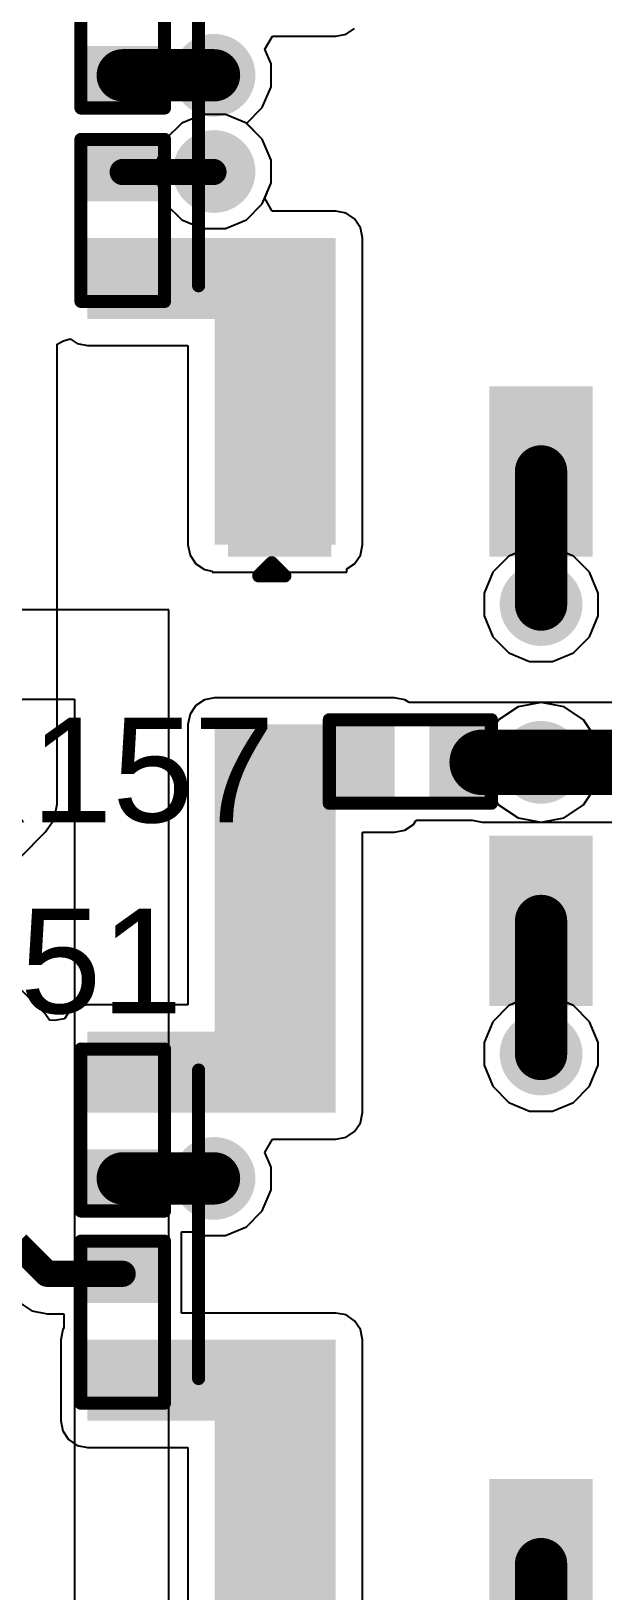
# Model space of a CAD drawing. Header units: millimetres. Extents: x 0 to 5423, y 0 to 5425.
# Drawn here: x 142.68 to 148.23, y 60.38 to 75.53 of the extents above; entities that cross this region are included whole.
import ezdxf

# ---------------------------------------------------------------- set-up
doc = ezdxf.new("R2010")
doc.units = ezdxf.units.MM
for name, color, linetype in [('BottomLayer', 5, 'Continuous'), ('BottomSolder', 6, 'Continuous'), ('TopLayer', 1, 'Continuous'), ('TopOverlay', 2, 'Continuous'), ('TopPaste', 8, 'Continuous'), ('TopSolder', 216, 'Continuous'), ('ViaHoleLayer', 16, 'Continuous')]:
    doc.layers.add(name, color=color, linetype=linetype)
doc.styles.add('Arial', font='', dxfattribs={"height": 0.2})
doc.styles.get('Arial').set_extended_font_data('Arial')

# ---------------------------------------------------------------- blocks, each defined once
blk = doc.blocks.new('SOP_4_2_54_101')
at = {"layer": 'TopLayer'}
for points in [[(-3.85, 1.67), (-2.4, 1.67), (-2.4, 0.87), (-3.85, 0.87)], [(2.4, 1.67), (3.85, 1.67), (3.85, 0.87), (2.4, 0.87)], [(-3.85, -0.87), (-2.4, -0.87), (-2.4, -1.67), (-3.85, -1.67)], [(2.4, -0.87), (3.85, -0.87), (3.85, -1.67), (2.4, -1.67)]]:
    blk.add_hatch(color=1, dxfattribs=at).paths.add_polyline_path(points)
at = {"layer": 'TopPaste'}
for points in [[(-3.85, 1.67), (-2.4, 1.67), (-2.4, 0.87), (-3.85, 0.87)], [(2.4, 1.67), (3.85, 1.67), (3.85, 0.87), (2.4, 0.87)], [(-3.85, -0.87), (-2.4, -0.87), (-2.4, -1.67), (-3.85, -1.67)], [(2.4, -0.87), (3.85, -0.87), (3.85, -1.67), (2.4, -1.67)]]:
    blk.add_hatch(color=8, dxfattribs=at).paths.add_polyline_path(points)
at = {"layer": 'TopSolder'}
for points in [[(-3.952, 1.772), (-2.298, 1.772), (-2.298, 0.768), (-3.952, 0.768)], [(2.298, 1.772), (3.952, 1.772), (3.952, 0.768), (2.298, 0.768)], [(-3.952, -0.768), (-2.298, -0.768), (-2.298, -1.772), (-3.952, -1.772)], [(2.298, -0.768), (3.952, -0.768), (3.952, -1.772), (2.298, -1.772)]]:
    blk.add_hatch(color=216, dxfattribs=at).paths.add_polyline_path(points)
at = {"layer": 'TopOverlay', "const_width": 0.127}
for points in [[(-1.321, 2.057), (1.676, 2.057)], [(-4.14, 1.473), (-4.14, 1.219)], [(-4.14, 1.473), (-4.013, 1.346)], [(-4.013, 1.346), (-4.14, 1.219)], [(-1.321, -2.057), (1.676, -2.057)]]:
    blk.add_lwpolyline(points, dxfattribs=at)
at = {"layer": 'TopOverlay', "const_width": 0.0635}
for points in [[(-1.353, 2.057, 1), (-1.289, 2.057, 1)], [(1.645, 2.057, 1), (1.708, 2.057, 1)], [(-4.172, 1.473, 1), (-4.108, 1.473, 1)], [(-4.172, 1.473, 1), (-4.108, 1.473, 1)], [(-4.045, 1.346, 1), (-3.981, 1.346, 1)], [(-4.045, 1.346, 1), (-3.981, 1.346, 1)], [(-4.172, 1.219, 1), (-4.108, 1.219, 1)], [(-4.172, 1.219, 1), (-4.108, 1.219, 1)], [(-1.353, -2.057, 1), (-1.289, -2.057, 1)], [(1.645, -2.057, 1), (1.708, -2.057, 1)]]:
    blk.add_lwpolyline(points, format="xyb", close=True, dxfattribs=at)
blk = doc.blocks.new('SOP_4_2_54_102')
at = {"layer": 'TopLayer'}
for points in [[(-3.85, 1.67), (-2.4, 1.67), (-2.4, 0.87), (-3.85, 0.87)], [(2.4, 1.67), (3.85, 1.67), (3.85, 0.87), (2.4, 0.87)], [(-3.85, -0.87), (-2.4, -0.87), (-2.4, -1.67), (-3.85, -1.67)], [(2.4, -0.87), (3.85, -0.87), (3.85, -1.67), (2.4, -1.67)]]:
    blk.add_hatch(color=1, dxfattribs=at).paths.add_polyline_path(points)
at = {"layer": 'TopPaste'}
for points in [[(-3.85, 1.67), (-2.4, 1.67), (-2.4, 0.87), (-3.85, 0.87)], [(2.4, 1.67), (3.85, 1.67), (3.85, 0.87), (2.4, 0.87)], [(-3.85, -0.87), (-2.4, -0.87), (-2.4, -1.67), (-3.85, -1.67)], [(2.4, -0.87), (3.85, -0.87), (3.85, -1.67), (2.4, -1.67)]]:
    blk.add_hatch(color=8, dxfattribs=at).paths.add_polyline_path(points)
at = {"layer": 'TopSolder'}
for points in [[(-3.952, 1.772), (-2.298, 1.772), (-2.298, 0.768), (-3.952, 0.768)], [(2.298, 1.772), (3.952, 1.772), (3.952, 0.768), (2.298, 0.768)], [(-3.952, -0.768), (-2.298, -0.768), (-2.298, -1.772), (-3.952, -1.772)], [(2.298, -0.768), (3.952, -0.768), (3.952, -1.772), (2.298, -1.772)]]:
    blk.add_hatch(color=216, dxfattribs=at).paths.add_polyline_path(points)
at = {"layer": 'TopOverlay', "const_width": 0.127}
for points in [[(-1.321, 2.057), (1.676, 2.057)], [(-4.14, 1.473), (-4.14, 1.219)], [(-4.14, 1.473), (-4.013, 1.346)], [(-4.013, 1.346), (-4.14, 1.219)], [(-1.321, -2.057), (1.676, -2.057)]]:
    blk.add_lwpolyline(points, dxfattribs=at)
at = {"layer": 'TopOverlay', "const_width": 0.0635}
for points in [[(-1.353, 2.057, 1), (-1.289, 2.057, 1)], [(1.645, 2.057, 1), (1.708, 2.057, 1)], [(-4.172, 1.473, 1), (-4.108, 1.473, 1)], [(-4.172, 1.473, 1), (-4.108, 1.473, 1)], [(-4.045, 1.346, 1), (-3.981, 1.346, 1)], [(-4.045, 1.346, 1), (-3.981, 1.346, 1)], [(-4.172, 1.219, 1), (-4.108, 1.219, 1)], [(-4.172, 1.219, 1), (-4.108, 1.219, 1)], [(-1.353, -2.057, 1), (-1.289, -2.057, 1)], [(1.645, -2.057, 1), (1.708, -2.057, 1)]]:
    blk.add_lwpolyline(points, format="xyb", close=True, dxfattribs=at)
blk = doc.blocks.new('R___0402_147')
at = {"layer": 'TopLayer'}
for points in [[(-0.699, -0.318), (-0.699, 0.318), (-0.241, 0.318), (-0.241, -0.318)], [(0.241, -0.318), (0.241, 0.318), (0.699, 0.318), (0.699, -0.318)]]:
    blk.add_hatch(color=1, dxfattribs=at).paths.add_polyline_path(points)
at = {"layer": 'TopPaste'}
for points in [[(-0.699, -0.318), (-0.699, 0.318), (-0.241, 0.318), (-0.241, -0.318)], [(0.241, -0.318), (0.241, 0.318), (0.699, 0.318), (0.699, -0.318)]]:
    blk.add_hatch(color=8, dxfattribs=at).paths.add_polyline_path(points)
at = {"layer": 'TopSolder'}
for points in [[(-0.754, -0.373), (-0.754, 0.373), (-0.186, 0.373), (-0.186, -0.373)], [(0.186, -0.373), (0.186, 0.373), (0.754, 0.373), (0.754, -0.373)]]:
    blk.add_hatch(color=216, dxfattribs=at).paths.add_polyline_path(points)
at = {"layer": 'TopOverlay'}
for points, const_width in [([(-0.787, -0.406), (-0.787, 0.406)], 0.127), ([(-0.787, 0.406), (0.787, 0.406)], 0.127), ([(0.787, -0.406), (0.787, 0.406)], 0.127), ([(-0.787, -0.406), (0.787, -0.406)], 0.127), ([(-0.813, -0.432), (0.813, -0.432)], 0.00323)]:
    blk.add_lwpolyline(points, dxfattribs=dict(at, const_width=const_width))
for points, const_width in [([(-0.819, 0.406, 1), (-0.756, 0.406, 1)], 0.0635), ([(-0.819, 0.406, 1), (-0.756, 0.406, 1)], 0.0635), ([(0.756, 0.406, 1), (0.819, 0.406, 1)], 0.0635), ([(0.756, 0.406, 1), (0.819, 0.406, 1)], 0.0635), ([(-0.819, -0.406, 1), (-0.756, -0.406, 1)], 0.0635), ([(-0.819, -0.406, 1), (-0.756, -0.406, 1)], 0.0635), ([(-0.814, -0.432, 1), (-0.812, -0.432, 1)], 0.00161), ([(0.756, -0.406, 1), (0.819, -0.406, 1)], 0.0635), ([(0.756, -0.406, 1), (0.819, -0.406, 1)], 0.0635), ([(0.812, -0.432, 1), (0.814, -0.432, 1)], 0.00161)]:
    blk.add_lwpolyline(points, format="xyb", close=True, dxfattribs=dict(at, const_width=const_width))
blk = doc.blocks.new('R___0402_152')
at = {"layer": 'TopLayer'}
for points in [[(-0.699, -0.318), (-0.699, 0.317), (-0.241, 0.317), (-0.241, -0.318)], [(0.241, -0.318), (0.241, 0.317), (0.699, 0.317), (0.699, -0.318)]]:
    blk.add_hatch(color=1, dxfattribs=at).paths.add_polyline_path(points)
at = {"layer": 'TopPaste'}
for points in [[(-0.699, -0.318), (-0.699, 0.317), (-0.241, 0.317), (-0.241, -0.318)], [(0.241, -0.318), (0.241, 0.317), (0.699, 0.317), (0.699, -0.318)]]:
    blk.add_hatch(color=8, dxfattribs=at).paths.add_polyline_path(points)
at = {"layer": 'TopSolder'}
for points in [[(-0.754, -0.373), (-0.754, 0.373), (-0.186, 0.373), (-0.186, -0.373)], [(0.186, -0.373), (0.186, 0.373), (0.754, 0.373), (0.754, -0.373)]]:
    blk.add_hatch(color=216, dxfattribs=at).paths.add_polyline_path(points)
at = {"layer": 'TopOverlay'}
for points, const_width in [([(-0.787, -0.406), (-0.787, 0.406)], 0.127), ([(0.787, 0.406), (-0.787, 0.406)], 0.127), ([(0.787, -0.406), (0.787, 0.406)], 0.127), ([(0.787, -0.406), (-0.787, -0.406)], 0.127), ([(0.813, -0.432), (-0.813, -0.432)], 0.00323)]:
    blk.add_lwpolyline(points, dxfattribs=dict(at, const_width=const_width))
for points, const_width in [([(-0.819, 0.406, 1), (-0.756, 0.406, 1)], 0.0635), ([(-0.819, 0.406, 1), (-0.756, 0.406, 1)], 0.0635), ([(0.756, 0.406, 1), (0.819, 0.406, 1)], 0.0635), ([(0.756, 0.406, 1), (0.819, 0.406, 1)], 0.0635), ([(-0.819, -0.406, 1), (-0.756, -0.406, 1)], 0.0635), ([(-0.819, -0.406, 1), (-0.756, -0.406, 1)], 0.0635), ([(-0.814, -0.432, 1), (-0.812, -0.432, 1)], 0.00161), ([(0.756, -0.406, 1), (0.819, -0.406, 1)], 0.0635), ([(0.756, -0.406, 1), (0.819, -0.406, 1)], 0.0635), ([(0.812, -0.432, 1), (0.814, -0.432, 1)], 0.00161)]:
    blk.add_lwpolyline(points, format="xyb", close=True, dxfattribs=dict(at, const_width=const_width))
blk = doc.blocks.new('R___0402_153')
at = {"layer": 'TopLayer'}
for points in [[(-0.699, -0.318), (-0.699, 0.317), (-0.241, 0.317), (-0.241, -0.318)], [(0.241, -0.318), (0.241, 0.317), (0.699, 0.317), (0.699, -0.318)]]:
    blk.add_hatch(color=1, dxfattribs=at).paths.add_polyline_path(points)
at = {"layer": 'TopPaste'}
for points in [[(-0.699, -0.318), (-0.699, 0.317), (-0.241, 0.317), (-0.241, -0.318)], [(0.241, -0.318), (0.241, 0.317), (0.699, 0.317), (0.699, -0.318)]]:
    blk.add_hatch(color=8, dxfattribs=at).paths.add_polyline_path(points)
at = {"layer": 'TopSolder'}
for points in [[(-0.754, -0.373), (-0.754, 0.373), (-0.186, 0.373), (-0.186, -0.373)], [(0.186, -0.373), (0.186, 0.373), (0.754, 0.373), (0.754, -0.373)]]:
    blk.add_hatch(color=216, dxfattribs=at).paths.add_polyline_path(points)
at = {"layer": 'TopOverlay'}
for points, const_width in [([(-0.787, -0.406), (-0.787, 0.406)], 0.127), ([(0.787, 0.406), (-0.787, 0.406)], 0.127), ([(0.787, -0.406), (0.787, 0.406)], 0.127), ([(0.787, -0.406), (-0.787, -0.406)], 0.127), ([(0.813, -0.432), (-0.813, -0.432)], 0.00323)]:
    blk.add_lwpolyline(points, dxfattribs=dict(at, const_width=const_width))
for points, const_width in [([(-0.819, 0.406, 1), (-0.756, 0.406, 1)], 0.0635), ([(-0.819, 0.406, 1), (-0.756, 0.406, 1)], 0.0635), ([(0.756, 0.406, 1), (0.819, 0.406, 1)], 0.0635), ([(0.756, 0.406, 1), (0.819, 0.406, 1)], 0.0635), ([(-0.819, -0.406, 1), (-0.756, -0.406, 1)], 0.0635), ([(-0.819, -0.406, 1), (-0.756, -0.406, 1)], 0.0635), ([(-0.814, -0.432, 1), (-0.812, -0.432, 1)], 0.00161), ([(0.756, -0.406, 1), (0.819, -0.406, 1)], 0.0635), ([(0.756, -0.406, 1), (0.819, -0.406, 1)], 0.0635), ([(0.812, -0.432, 1), (0.814, -0.432, 1)], 0.00161)]:
    blk.add_lwpolyline(points, format="xyb", close=True, dxfattribs=dict(at, const_width=const_width))
blk = doc.blocks.new('R___0402_158')
at = {"layer": 'TopLayer'}
for points in [[(-0.699, -0.318), (-0.699, 0.317), (-0.241, 0.317), (-0.241, -0.318)], [(0.241, -0.318), (0.241, 0.317), (0.699, 0.317), (0.699, -0.318)]]:
    blk.add_hatch(color=1, dxfattribs=at).paths.add_polyline_path(points)
at = {"layer": 'TopPaste'}
for points in [[(-0.699, -0.318), (-0.699, 0.317), (-0.241, 0.317), (-0.241, -0.318)], [(0.241, -0.318), (0.241, 0.317), (0.699, 0.317), (0.699, -0.318)]]:
    blk.add_hatch(color=8, dxfattribs=at).paths.add_polyline_path(points)
at = {"layer": 'TopSolder'}
for points in [[(-0.754, -0.373), (-0.754, 0.373), (-0.186, 0.373), (-0.186, -0.373)], [(0.186, -0.373), (0.186, 0.373), (0.754, 0.373), (0.754, -0.373)]]:
    blk.add_hatch(color=216, dxfattribs=at).paths.add_polyline_path(points)
at = {"layer": 'TopOverlay'}
for points, const_width in [([(-0.787, -0.406), (-0.787, 0.406)], 0.127), ([(0.787, 0.406), (-0.787, 0.406)], 0.127), ([(0.787, -0.406), (0.787, 0.406)], 0.127), ([(0.787, -0.406), (-0.787, -0.406)], 0.127), ([(0.813, -0.432), (-0.813, -0.432)], 0.00323)]:
    blk.add_lwpolyline(points, dxfattribs=dict(at, const_width=const_width))
for points, const_width in [([(-0.819, 0.406, 1), (-0.756, 0.406, 1)], 0.0635), ([(-0.819, 0.406, 1), (-0.756, 0.406, 1)], 0.0635), ([(0.756, 0.406, 1), (0.819, 0.406, 1)], 0.0635), ([(0.756, 0.406, 1), (0.819, 0.406, 1)], 0.0635), ([(-0.819, -0.406, 1), (-0.756, -0.406, 1)], 0.0635), ([(-0.819, -0.406, 1), (-0.756, -0.406, 1)], 0.0635), ([(-0.814, -0.432, 1), (-0.812, -0.432, 1)], 0.00161), ([(0.756, -0.406, 1), (0.819, -0.406, 1)], 0.0635), ([(0.756, -0.406, 1), (0.819, -0.406, 1)], 0.0635), ([(0.812, -0.432, 1), (0.814, -0.432, 1)], 0.00161)]:
    blk.add_lwpolyline(points, format="xyb", close=True, dxfattribs=dict(at, const_width=const_width))
blk = doc.blocks.new('R___0402_159')
at = {"layer": 'TopLayer'}
for points in [[(-0.699, -0.318), (-0.699, 0.317), (-0.241, 0.317), (-0.241, -0.318)], [(0.241, -0.318), (0.241, 0.317), (0.699, 0.317), (0.699, -0.318)]]:
    blk.add_hatch(color=1, dxfattribs=at).paths.add_polyline_path(points)
at = {"layer": 'TopPaste'}
for points in [[(-0.699, -0.318), (-0.699, 0.317), (-0.241, 0.317), (-0.241, -0.318)], [(0.241, -0.318), (0.241, 0.317), (0.699, 0.317), (0.699, -0.318)]]:
    blk.add_hatch(color=8, dxfattribs=at).paths.add_polyline_path(points)
at = {"layer": 'TopSolder'}
for points in [[(-0.754, -0.373), (-0.754, 0.373), (-0.186, 0.373), (-0.186, -0.373)], [(0.186, -0.373), (0.186, 0.373), (0.754, 0.373), (0.754, -0.373)]]:
    blk.add_hatch(color=216, dxfattribs=at).paths.add_polyline_path(points)
at = {"layer": 'TopOverlay'}
for points, const_width in [([(-0.787, -0.406), (-0.787, 0.406)], 0.127), ([(0.787, 0.406), (-0.787, 0.406)], 0.127), ([(0.787, -0.406), (0.787, 0.406)], 0.127), ([(0.787, -0.406), (-0.787, -0.406)], 0.127), ([(0.813, -0.432), (-0.813, -0.432)], 0.00323)]:
    blk.add_lwpolyline(points, dxfattribs=dict(at, const_width=const_width))
for points, const_width in [([(-0.819, 0.406, 1), (-0.756, 0.406, 1)], 0.0635), ([(-0.819, 0.406, 1), (-0.756, 0.406, 1)], 0.0635), ([(0.756, 0.406, 1), (0.819, 0.406, 1)], 0.0635), ([(0.756, 0.406, 1), (0.819, 0.406, 1)], 0.0635), ([(-0.819, -0.406, 1), (-0.756, -0.406, 1)], 0.0635), ([(-0.819, -0.406, 1), (-0.756, -0.406, 1)], 0.0635), ([(-0.814, -0.432, 1), (-0.812, -0.432, 1)], 0.00161), ([(0.756, -0.406, 1), (0.819, -0.406, 1)], 0.0635), ([(0.756, -0.406, 1), (0.819, -0.406, 1)], 0.0635), ([(0.812, -0.432, 1), (0.814, -0.432, 1)], 0.00161)]:
    blk.add_lwpolyline(points, format="xyb", close=True, dxfattribs=dict(at, const_width=const_width))

msp = doc.modelspace()

# ---------------------------------------------------------------- hatches: boundary and pattern name
at = {"layer": 'BottomLayer'}
h = msp.add_hatch(color=5, dxfattribs=at)
edge = h.paths.add_edge_path()
edge.add_arc((144.458, 75.103), 0.3, 0, 360)
h = msp.add_hatch(color=5, dxfattribs=at)
edge = h.paths.add_edge_path()
edge.add_arc((144.458, 74.168), 0.3, 0, 360)
h = msp.add_hatch(color=5, dxfattribs=at)
edge = h.paths.add_edge_path()
edge.add_arc((147.635, 69.96), 0.3, 0, 360)
h = msp.add_hatch(color=5, dxfattribs=at)
edge = h.paths.add_edge_path()
edge.add_arc((147.635, 68.427), 0.3, 0, 360)
h = msp.add_hatch(color=5, dxfattribs=at)
edge = h.paths.add_edge_path()
edge.add_arc((147.635, 65.593), 0.3, 0, 360)
h = msp.add_hatch(color=5, dxfattribs=at)
edge = h.paths.add_edge_path()
edge.add_arc((144.458, 64.384), 0.3, 0, 360)
at = {"layer": 'BottomSolder'}
h = msp.add_hatch(color=6, dxfattribs=at)
edge = h.paths.add_edge_path()
edge.add_arc((144.458, 75.103), 0.402, 0, 360)
h = msp.add_hatch(color=6, dxfattribs=at)
edge = h.paths.add_edge_path()
edge.add_arc((144.458, 74.168), 0.402, 0, 360)
h = msp.add_hatch(color=6, dxfattribs=at)
edge = h.paths.add_edge_path()
edge.add_arc((147.635, 69.96), 0.402, 0, 360)
h = msp.add_hatch(color=6, dxfattribs=at)
edge = h.paths.add_edge_path()
edge.add_arc((147.635, 68.427), 0.402, 0, 360)
h = msp.add_hatch(color=6, dxfattribs=at)
edge = h.paths.add_edge_path()
edge.add_arc((147.635, 65.593), 0.402, 0, 360)
h = msp.add_hatch(color=6, dxfattribs=at)
edge = h.paths.add_edge_path()
edge.add_arc((144.458, 64.384), 0.402, 0, 360)
at = {"layer": 'TopLayer'}
h = msp.add_hatch(color=1, dxfattribs=at)
edge = h.paths.add_edge_path()
edge.add_arc((144.458, 75.103), 0.3, 0, 360)
h = msp.add_hatch(color=1, dxfattribs=at)
edge = h.paths.add_edge_path()
edge.add_arc((144.458, 74.168), 0.3, 0, 360)
for points in [[(145.61, 73.523), (143.228, 73.523), (143.228, 72.735), (145.61, 72.735)], [(145.641, 70.541), (145.641, 73.523), (144.464, 73.523), (144.464, 70.541)], [(144.464, 68.796), (144.464, 65.023), (145.641, 65.023), (145.641, 68.796)], [(144.464, 68.008), (146.212, 68.008), (146.212, 68.796), (144.464, 68.796)], [(145.61, 65.811), (143.228, 65.811), (143.228, 65.023), (145.61, 65.023)], [(145.61, 62.817), (143.228, 62.817), (143.228, 62.029), (145.61, 62.029)], [(145.641, 59.834), (145.641, 62.817), (144.464, 62.817), (144.464, 59.834)]]:
    msp.add_hatch(color=1, dxfattribs=at).paths.add_polyline_path(points)
h = msp.add_hatch(color=1, dxfattribs=at)
edge = h.paths.add_edge_path()
edge.add_arc((147.635, 69.96), 0.3, 0, 360)
h = msp.add_hatch(color=1, dxfattribs=at)
edge = h.paths.add_edge_path()
edge.add_arc((147.635, 68.427), 0.3, 0, 360)
h = msp.add_hatch(color=1, dxfattribs=at)
edge = h.paths.add_edge_path()
edge.add_arc((147.635, 65.593), 0.3, 0, 360)
h = msp.add_hatch(color=1, dxfattribs=at)
edge = h.paths.add_edge_path()
edge.add_arc((144.458, 64.384), 0.3, 0, 360)
at = {"layer": 'TopSolder'}
h = msp.add_hatch(color=216, dxfattribs=at)
edge = h.paths.add_edge_path()
edge.add_arc((144.458, 75.103), 0.402, 0, 360)
h = msp.add_hatch(color=216, dxfattribs=at)
edge = h.paths.add_edge_path()
edge.add_arc((144.458, 74.168), 0.402, 0, 360)
h = msp.add_hatch(color=216, dxfattribs=at)
edge = h.paths.add_edge_path()
edge.add_arc((147.635, 69.96), 0.402, 0, 360)
h = msp.add_hatch(color=216, dxfattribs=at)
edge = h.paths.add_edge_path()
edge.add_arc((147.635, 68.427), 0.402, 0, 360)
h = msp.add_hatch(color=216, dxfattribs=at)
edge = h.paths.add_edge_path()
edge.add_arc((147.635, 65.593), 0.402, 0, 360)
h = msp.add_hatch(color=216, dxfattribs=at)
edge = h.paths.add_edge_path()
edge.add_arc((144.458, 64.384), 0.402, 0, 360)
at = {"layer": 'ViaHoleLayer'}
h = msp.add_hatch(color=16, dxfattribs=at)
edge = h.paths.add_edge_path()
edge.add_arc((144.458, 75.103), 0.15, 0, 360)
h = msp.add_hatch(color=16, dxfattribs=at)
edge = h.paths.add_edge_path()
edge.add_arc((144.458, 74.168), 0.15, 0, 360)
h = msp.add_hatch(color=16, dxfattribs=at)
edge = h.paths.add_edge_path()
edge.add_arc((147.635, 69.96), 0.15, 0, 360)
h = msp.add_hatch(color=16, dxfattribs=at)
edge = h.paths.add_edge_path()
edge.add_arc((147.635, 68.427), 0.15, 0, 360)
h = msp.add_hatch(color=16, dxfattribs=at)
edge = h.paths.add_edge_path()
edge.add_arc((147.635, 65.593), 0.15, 0, 360)
h = msp.add_hatch(color=16, dxfattribs=at)
edge = h.paths.add_edge_path()
edge.add_arc((144.458, 64.384), 0.15, 0, 360)

# ---------------------------------------------------------------- linework, layer by layer
at = {"layer": 'BottomLayer'}
for p, q in [((144.348, 74.722), (144.144, 74.638)), ((144.568, 74.722), (144.348, 74.722)), ((144.772, 74.638), (144.568, 74.722)), ((144.144, 74.638), (143.988, 74.482)), ((144.927, 74.482), (144.772, 74.638)), ((143.988, 74.482), (143.904, 74.278)), ((145.012, 74.278), (144.927, 74.482)), ((143.904, 74.278), (143.904, 74.058)), ((145.012, 74.058), (145.012, 74.278)), ((143.904, 74.058), (143.988, 73.854)), ((144.927, 73.854), (145.012, 74.058)), ((143.988, 73.854), (144.144, 73.698)), ((144.772, 73.698), (144.927, 73.854)), ((144.144, 73.698), (144.348, 73.614)), ((144.568, 73.614), (144.772, 73.698)), ((144.348, 73.614), (144.568, 73.614)), ((147.524, 70.514), (147.321, 70.43)), ((147.745, 70.514), (147.524, 70.514)), ((147.949, 70.43), (147.745, 70.514)), ((147.321, 70.43), (147.165, 70.274)), ((148.104, 70.274), (147.949, 70.43)), ((147.165, 70.274), (147.081, 70.07)), ((148.189, 70.07), (148.104, 70.274)), ((147.081, 70.07), (147.081, 69.85)), ((148.189, 69.85), (148.189, 70.07)), ((144.018, 69.91), (141.294, 69.91)), ((144.018, 13.444), (144.018, 69.91)), ((147.081, 69.85), (147.165, 69.646)), ((148.104, 69.646), (148.189, 69.85)), ((147.165, 69.646), (147.321, 69.49)), ((147.949, 69.49), (148.104, 69.646)), ((147.321, 69.49), (147.524, 69.406)), ((147.745, 69.406), (147.949, 69.49)), ((147.524, 69.406), (147.745, 69.406)), ((138.082, 69.042), (143.104, 69.042)), ((143.104, 69.042), (143.104, 36.54)), ((147.412, 68.965), (147.223, 68.839)), ((147.635, 69.009), (147.412, 68.965)), ((148.9, 69.009), (147.635, 69.009)), ((147.223, 68.839), (147.096, 68.65)), ((147.096, 68.65), (147.052, 68.427)), ((147.052, 68.427), (147.096, 68.204)), ((147.096, 68.204), (147.223, 68.015)), ((147.223, 68.015), (147.412, 67.888)), ((147.412, 67.888), (147.635, 67.844)), ((147.635, 67.844), (148.659, 67.844)), ((147.524, 66.147), (147.321, 66.063)), ((147.745, 66.147), (147.524, 66.147)), ((147.949, 66.063), (147.745, 66.147)), ((147.321, 66.063), (147.165, 65.907)), ((148.104, 65.907), (147.949, 66.063)), ((147.165, 65.907), (147.081, 65.703)), ((148.189, 65.703), (148.104, 65.907)), ((147.081, 65.703), (147.081, 65.483)), ((148.189, 65.483), (148.189, 65.703)), ((147.081, 65.483), (147.165, 65.279)), ((148.104, 65.279), (148.189, 65.483)), ((147.165, 65.279), (147.321, 65.123)), ((147.949, 65.123), (148.104, 65.279)), ((147.321, 65.123), (147.524, 65.039)), ((147.524, 65.039), (147.745, 65.039)), ((147.745, 65.039), (147.949, 65.123))]:
    msp.add_line(p, q, dxfattribs=at)
at = {"layer": 'BottomLayer', "const_width": 0.635}
msp.add_lwpolyline([(147.635, 68.427), (148.9, 68.427)], dxfattribs=at)
at = {"layer": 'BottomLayer', "const_width": 0.318}
msp.add_lwpolyline([(147.476, 68.427, 1), (147.793, 68.427, 1)], format="xyb", close=True, dxfattribs=at)
at = {"layer": 'TopLayer'}
for p, q in [((144.952, 75.356), (145.027, 75.483)), ((145.027, 75.483), (145.61, 75.483)), ((145.61, 75.483), (145.61, 75.483)), ((145.61, 75.483), (145.641, 75.483)), ((145.641, 75.483), (145.74, 75.503)), ((145.74, 75.503), (145.824, 75.559)), ((145.012, 75.213), (144.952, 75.356)), ((145.012, 74.992), (145.012, 75.213)), ((144.927, 74.789), (145.012, 74.992)), ((144.774, 74.635), (144.927, 74.789)), ((144.927, 74.482), (144.774, 74.635)), ((145.012, 74.278), (144.927, 74.482)), ((145.012, 74.058), (145.012, 74.278)), ((144.95, 73.909), (145.012, 74.058)), ((145.022, 73.782), (144.95, 73.909)), ((145.641, 73.782), (145.022, 73.782)), ((145.74, 73.763), (145.641, 73.782)), ((145.824, 73.707), (145.74, 73.763)), ((145.88, 73.622), (145.824, 73.707)), ((145.9, 73.523), (145.88, 73.622)), ((145.9, 70.541), (145.9, 73.523)), ((142.933, 72.49), (142.994, 72.523)), ((142.933, 68.021), (142.933, 72.49)), ((142.994, 72.523), (143.06, 72.541)), ((143.06, 72.541), (143.129, 72.496)), ((143.129, 72.496), (143.228, 72.476)), ((143.228, 72.476), (144.205, 72.476)), ((144.205, 72.476), (144.205, 70.541)), ((144.205, 70.541), (144.225, 70.441)), ((145.88, 70.441), (145.9, 70.541)), ((144.225, 70.441), (144.281, 70.357)), ((144.281, 70.357), (144.365, 70.301)), ((145.749, 70.307), (145.824, 70.357)), ((145.824, 70.357), (145.88, 70.441)), ((144.365, 70.301), (144.441, 70.286)), ((144.441, 70.286), (144.441, 70.275)), ((144.441, 70.275), (145.749, 70.275)), ((145.749, 70.275), (145.749, 70.307)), ((144.281, 68.979), (144.225, 68.895)), ((144.365, 69.035), (144.281, 68.979)), ((144.464, 69.055), (144.365, 69.035)), ((146.212, 69.055), (144.464, 69.055)), ((146.311, 69.035), (146.212, 69.055)), ((146.354, 69.007), (146.311, 69.035)), ((147.049, 69.007), (146.354, 69.007)), ((147.063, 69.009), (147.049, 69.007)), ((147.635, 69.009), (147.063, 69.009)), ((147.858, 68.965), (147.635, 69.009)), ((148.047, 68.839), (147.858, 68.965)), ((144.225, 68.895), (144.205, 68.796)), ((148.173, 68.65), (148.047, 68.839)), ((144.205, 68.796), (144.205, 68.008)), ((148.217, 68.427), (148.173, 68.65)), ((148.173, 68.204), (148.217, 68.427)), ((148.047, 68.015), (148.173, 68.204)), ((142.904, 67.873), (142.933, 68.021)), ((144.205, 68.008), (144.205, 68.008)), ((144.205, 68.008), (144.205, 66.07)), ((147.858, 67.888), (148.047, 68.015)), ((142.021, 66.948), (142.819, 67.747)), ((142.819, 67.747), (142.904, 67.873)), ((145.9, 65.023), (145.9, 67.749)), ((145.9, 67.749), (146.212, 67.749)), ((146.212, 67.749), (146.311, 67.768)), ((146.311, 67.768), (146.395, 67.824)), ((146.395, 67.824), (146.421, 67.864)), ((146.421, 67.864), (146.964, 67.864)), ((146.964, 67.864), (147.063, 67.844)), ((147.063, 67.844), (147.635, 67.844)), ((147.635, 67.844), (147.858, 67.888)), ((142.819, 65.984), (142.019, 66.785)), ((142.861, 65.922), (142.819, 65.984)), ((143.005, 65.935), (142.908, 65.918)), ((143.045, 65.995), (143.005, 65.935)), ((143.129, 66.051), (143.045, 65.995)), ((143.228, 66.07), (143.129, 66.051)), ((144.205, 66.07), (143.228, 66.07)), ((142.908, 65.918), (142.861, 65.922)), ((145.88, 64.924), (145.9, 65.023)), ((145.824, 64.84), (145.88, 64.924)), ((144.952, 64.637), (145.027, 64.764)), ((145.027, 64.764), (145.61, 64.764)), ((145.61, 64.764), (145.61, 64.764)), ((145.61, 64.764), (145.641, 64.764)), ((145.641, 64.764), (145.74, 64.784)), ((145.74, 64.784), (145.824, 64.84)), ((145.012, 64.494), (144.952, 64.637)), ((145.012, 64.274), (145.012, 64.494)), ((144.927, 64.07), (145.012, 64.274)), ((144.772, 63.914), (144.927, 64.07)), ((144.142, 63.076), (144.142, 63.866)), ((144.142, 63.866), (144.261, 63.866)), ((144.261, 63.866), (144.348, 63.83)), ((144.348, 63.83), (144.568, 63.83)), ((144.568, 63.83), (144.772, 63.914)), ((142.562, 63.182), (142.688, 63.098)), ((142.688, 63.098), (142.837, 63.068)), ((142.837, 63.068), (142.999, 63.068)), ((142.999, 63.068), (142.999, 62.932)), ((145.641, 63.076), (144.142, 63.076)), ((145.74, 63.057), (145.641, 63.076)), ((145.824, 63), (145.74, 63.057)), ((142.988, 62.916), (142.969, 62.817)), ((142.999, 62.932), (142.988, 62.916)), ((145.88, 62.916), (145.824, 63)), ((145.9, 62.817), (145.88, 62.916)), ((142.969, 62.817), (142.969, 62.029)), ((145.9, 59.834), (145.9, 62.817)), ((142.969, 62.029), (142.988, 61.93)), ((142.988, 61.93), (143.045, 61.846)), ((143.045, 61.846), (143.129, 61.79)), ((143.129, 61.79), (143.228, 61.77)), ((143.228, 61.77), (144.205, 61.77)), ((144.205, 61.77), (144.205, 59.834))]:
    msp.add_line(p, q, dxfattribs=at)
for points, const_width in [([(143.571, 75.103), (144.458, 75.103)], 0.508), ([(143.571, 74.163), (144.452, 74.163)], 0.254), ([(147.635, 69.96), (147.635, 71.254)], 0.508), ([(147.063, 68.427), (147.635, 68.427)], 0.635), ([(147.635, 65.593), (147.635, 66.886)], 0.508), ([(143.571, 64.384), (144.458, 64.384)], 0.508), ([(142.545, 63.749), (142.837, 63.457)], 0.254), ([(142.837, 63.457), (143.571, 63.457)], 0.254), ([(147.635, 59.343), (147.635, 60.636)], 0.508)]:
    msp.add_lwpolyline(points, dxfattribs=dict(at, const_width=const_width))
for points, const_width in [([(143.444, 75.103, 1), (143.698, 75.103, 1)], 0.254), ([(144.331, 75.103, 1), (144.585, 75.103, 1)], 0.254), ([(143.507, 74.163, 1), (143.634, 74.163, 1)], 0.127), ([(144.389, 74.163, 1), (144.516, 74.163, 1)], 0.127), ([(147.508, 71.254, 1), (147.762, 71.254, 1)], 0.254), ([(147.508, 69.96, 1), (147.762, 69.96, 1)], 0.254), ([(146.904, 68.427, 1), (147.222, 68.427, 1)], 0.318), ([(147.476, 68.427, 1), (147.793, 68.427, 1)], 0.318), ([(147.508, 66.886, 1), (147.762, 66.886, 1)], 0.254), ([(147.508, 65.593, 1), (147.762, 65.593, 1)], 0.254), ([(143.444, 64.384, 1), (143.698, 64.384, 1)], 0.254), ([(144.331, 64.384, 1), (144.585, 64.384, 1)], 0.254), ([(142.773, 63.457, 1), (142.9, 63.457, 1)], 0.127), ([(142.773, 63.457, 1), (142.9, 63.457, 1)], 0.127), ([(143.507, 63.457, 1), (143.634, 63.457, 1)], 0.127), ([(147.508, 60.636, 1), (147.762, 60.636, 1)], 0.254)]:
    msp.add_lwpolyline(points, format="xyb", close=True, dxfattribs=dict(at, const_width=const_width))

# ---------------------------------------------------------------- block references
for name, p, rotation in [('SOP_4_2_54_101', (146.365, 74.379), 90), ('R___0402_152', (143.571, 75.572), 270), ('R___0402_158', (143.571, 73.693), 270), ('SOP_4_2_54_102', (146.365, 63.761), 90), ('R___0402_153', (143.571, 64.854), 270), ('R___0402_159', (143.571, 62.987), 270)]:
    msp.add_blockref(name, p, dxfattribs=dict(rotation=rotation))
msp.add_blockref('R___0402_147', (146.365, 68.435))

# ---------------------------------------------------------------- texts
at = {"layer": 'TopOverlay', "style": 'Arial'}
for s, p in [('R157', (141.656, 67.844)), ('R151', (140.759, 65.989))]:
    msp.add_text(s, height=1.016, dxfattribs=at).set_placement(p)

doc.saveas('drawing.dxf')
